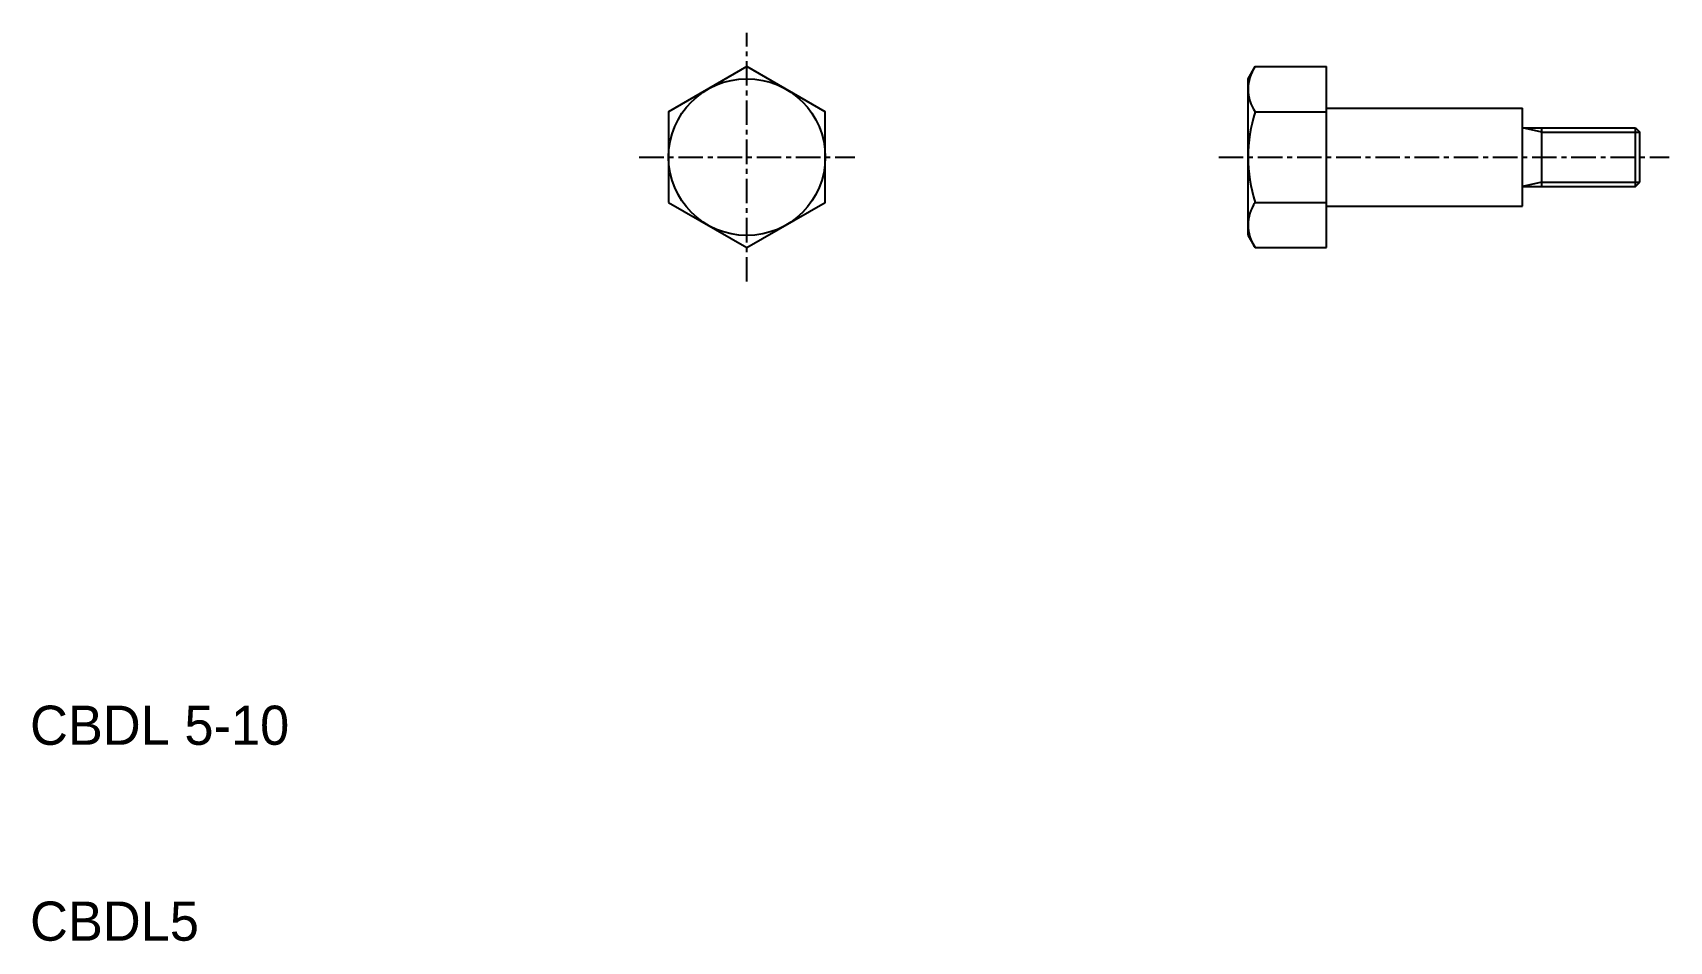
# Model space of a CAD drawing. Extents: x 5.4 to 88.9, y 5.2 to 51.6.
import ezdxf

# ---------------------------------------------------------------- set-up
doc = ezdxf.new("R2010")
doc.units = 0
doc.linetypes.add('CENTER', pattern=[2, 1.25, -0.25, 0.25, -0.25])
doc.layers.get('0').update_dxf_attribs({"linetype": 'CONTINUOUS'})
doc.layers.add('CENTER', color=1, linetype='CENTER')

msp = doc.modelspace()

# ---------------------------------------------------------------- linework, layer by layer
at = {"color": 7, "linetype": 'CONTINUOUS'}
for p, q in [((67.401, 49.247), (67.759, 49.866)), ((67.759, 49.866), (71.401, 49.866)), ((71.401, 40.628), (71.401, 49.866)), ((67.401, 41.247), (67.401, 49.247)), ((71.401, 47.747), (81.401, 47.747)), ((81.401, 42.747), (81.401, 47.747)), ((67.759, 47.556), (71.401, 47.556)), ((81.401, 46.747), (87.176, 46.747)), ((82.401, 43.747), (82.401, 46.747)), ((87.176, 43.747), (87.176, 46.747)), ((87.176, 46.747), (87.401, 46.522)), ((87.401, 43.972), (87.401, 46.522)), ((81.401, 43.747), (87.176, 43.747)), ((87.176, 43.747), (87.401, 43.972)), ((67.759, 42.938), (71.401, 42.938)), ((71.401, 42.747), (81.401, 42.747)), ((67.401, 41.247), (67.759, 40.628)), ((67.759, 40.628), (71.401, 40.628))]:
    msp.add_line(p, q, dxfattribs=at)
at = {"color": 3, "linetype": 'CONTINUOUS'}
for p, q in [((82.401, 46.522), (81.401, 46.747)), ((82.401, 46.522), (87.401, 46.522)), ((82.401, 43.972), (81.401, 43.747)), ((82.401, 43.972), (87.401, 43.972))]:
    msp.add_line(p, q, dxfattribs=at)
at = {"color": 7, "linetype": 'CONTINUOUS'}
msp.add_lwpolyline([(37.821, 42.938), (41.821, 40.628), (45.821, 42.938), (45.821, 47.556), (41.821, 49.866), (37.821, 47.556)], close=True, dxfattribs=at)
msp.add_circle((41.821, 45.247), 4, dxfattribs=at)
for centre, radius, start, end in [((69.446, 48.711), 2.045, 145.61575, 214.38425), ((75.044, 45.247), 7.643, 162.41205, 197.58795), ((69.446, 41.783), 2.045, 145.61575, 214.38425)]:
    msp.add_arc(centre, radius, start, end, dxfattribs=at)
at = {"layer": 'CENTER', "color": 1, "linetype": 'CENTER'}
for p, q in [((41.821, 38.896), (41.821, 51.598)), ((36.321, 45.247), (47.321, 45.247)), ((65.901, 45.247), (88.901, 45.247))]:
    msp.add_line(p, q, dxfattribs=at)

# ---------------------------------------------------------------- texts
at = {"color": 7, "linetype": 'CONTINUOUS'}
for s, p in [('CBDL 5-10', (5.227, 15.247)), ('CBDL5', (5.227, 5.247))]:
    msp.add_text(s, height=2, dxfattribs=at).set_placement(p)

doc.saveas('drawing.dxf')
